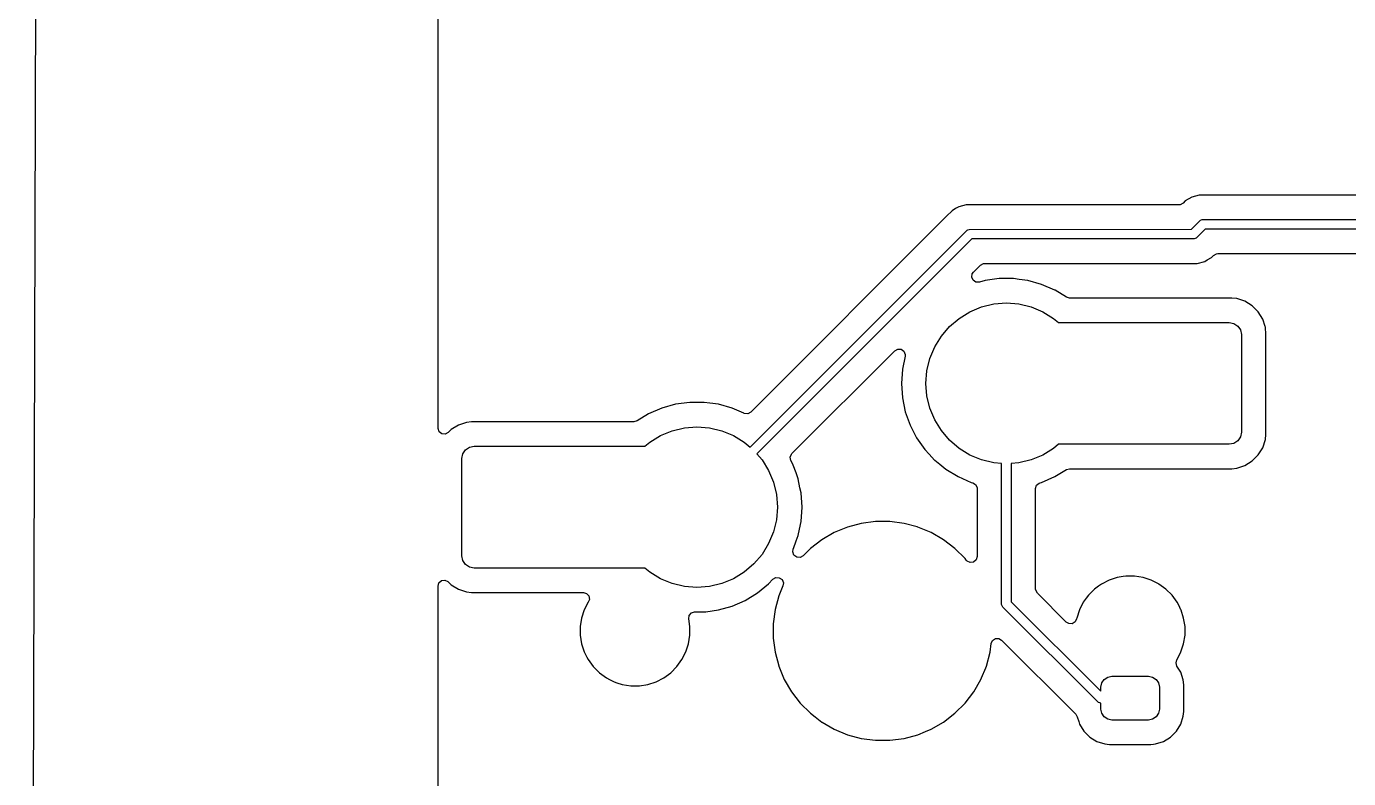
# Model space of a CAD drawing. Header units: millimetres. Extents: x 46 to 4458, y 59 to 1499.
# Drawn here: x 1638.06 to 1665.19, y 882.96 to 898.39 of the extents above; entities that cross this region are included whole.
import ezdxf

# ---------------------------------------------------------------- set-up
doc = ezdxf.new("R2010")
doc.units = ezdxf.units.MM
doc.layers.add('BLACK', color=7, linetype='Continuous')

msp = doc.modelspace()

# ---------------------------------------------------------------- linework, layer by layer
msp.add_lwpolyline([(1739.51188, 833.25441), (1638.06271, 833.5564), (1638.38771, 944.69762), (2107.13583, 944.69762), (2107.13583, 832.69492), (1950.85196, 832.69492)])
at = {"layer": 'BLACK', "linetype": 'Continuous'}
for p, q in [((1646.50862, 890.14812), (1646.50862, 905.95566)), ((1661.97853, 894.88951), (1661.84162, 894.81046)), ((1661.97854, 894.88951), (1661.97853, 894.88951)), ((1662.0549, 894.90998), (1661.97854, 894.88951)), ((1662.13127, 894.93044), (1662.0549, 894.90998)), ((1662.28938, 894.93044), (1662.13127, 894.93044)), ((1662.29698, 894.93044), (1662.28938, 894.93044)), ((1662.297, 894.93044), (1662.29698, 894.93044)), ((1762.42145, 894.93044), (1662.297, 894.93044)), ((1657.05745, 894.61046), (1656.94565, 894.49865)), ((1657.13184, 894.6534), (1657.05745, 894.61046)), ((1657.05745, 894.61046), (1657.05745, 894.61046)), ((1657.14426, 894.66058), (1657.13184, 894.6534)), ((1657.14427, 894.66058), (1657.14426, 894.66058)), ((1657.19438, 894.68951), (1657.14427, 894.66058)), ((1657.34711, 894.73044), (1657.19438, 894.68951)), ((1657.19438, 894.68951), (1657.19438, 894.68951)), ((1657.19438, 894.68951), (1657.19438, 894.68951)), ((1657.19438, 894.68951), (1657.19438, 894.68951)), ((1657.50523, 894.73044), (1657.34711, 894.73044)), ((1661.71023, 894.73044), (1657.50523, 894.73044)), ((1661.73659, 894.73327), (1661.71023, 894.73044)), ((1661.79791, 894.76676), (1661.73659, 894.73327)), ((1661.84161, 894.81046), (1661.79791, 894.76676)), ((1661.84162, 894.81046), (1661.84161, 894.81046)), ((1656.94565, 894.49865), (1652.92533, 890.47833)), ((1661.97104, 894.22992), (1662.13962, 894.40065)), ((1662.13962, 894.40065), (1662.15477, 894.41308)), ((1662.15477, 894.41308), (1662.19082, 894.42802)), ((1662.19082, 894.42802), (1762.50812, 894.42994)), ((1652.91473, 889.75777), (1657.35546, 894.20065)), ((1657.46491, 894.02995), (1653.05473, 889.61764)), ((1657.35546, 894.20065), (1657.37061, 894.21308)), ((1657.37061, 894.21308), (1657.38117, 894.21746)), ((1657.38117, 894.21746), (1657.40666, 894.22802)), ((1657.40666, 894.22802), (1661.97104, 894.22992)), ((1662.02983, 894.03186), (1657.46491, 894.02995)), ((1662.06588, 894.04679), (1662.02983, 894.03186)), ((1662.08104, 894.05923), (1662.06588, 894.04679)), ((1662.24959, 894.22994), (1662.08104, 894.05923)), ((1762.4648, 894.23186), (1662.24959, 894.22994)), ((1657.49735, 893.35188), (1657.63859, 893.49312)), ((1657.63859, 893.49312), (1657.69991, 893.5266)), ((1657.69991, 893.5266), (1657.72627, 893.52944)), ((1657.72627, 893.52944), (1661.92366, 893.52944)), ((1661.92366, 893.52944), (1661.92367, 893.52944)), ((1661.92367, 893.52944), (1661.93127, 893.52944)), ((1661.93127, 893.52944), (1662.08938, 893.52944)), ((1662.08938, 893.52944), (1662.24211, 893.57036)), ((1662.08938, 893.52944), (1662.08938, 893.52944)), ((1662.24211, 893.57036), (1662.29271, 893.59957)), ((1662.29271, 893.59957), (1662.37904, 893.64942)), ((1662.37904, 893.64942), (1662.42274, 893.69312)), ((1662.42274, 893.69312), (1662.48407, 893.7266)), ((1662.48407, 893.7266), (1662.51042, 893.72944)), ((1662.51042, 893.72944), (1674.92707, 893.72944)), ((1657.46209, 893.24809), (1657.47289, 893.31712)), ((1657.49032, 893.18417), (1657.46209, 893.24809)), ((1657.47289, 893.31712), (1657.49735, 893.35188)), ((1658.02602, 893.21739), (1657.73456, 893.17733)), ((1658.32022, 893.21739), (1658.02602, 893.21739)), ((1658.02602, 893.21739), (1658.02602, 893.21739)), ((1658.43569, 893.20152), (1658.32022, 893.21739)), ((1658.32022, 893.21739), (1658.32022, 893.21739)), ((1658.61167, 893.17733), (1658.43569, 893.20152)), ((1657.54863, 893.14567), (1657.49032, 893.18417)), ((1657.61849, 893.14481), (1657.54863, 893.14567)), ((1657.73456, 893.17733), (1657.61849, 893.14481)), ((1657.73456, 893.17733), (1657.73456, 893.17733)), ((1658.61168, 893.17733), (1658.61167, 893.17733)), ((1658.89496, 893.09795), (1658.61168, 893.17733)), ((1658.61168, 893.17733), (1658.61168, 893.17733)), ((1659.16479, 892.98075), (1658.89496, 893.09795)), ((1659.17067, 892.97718), (1659.16479, 892.98075)), ((1659.40375, 892.83544), (1659.17067, 892.97718)), ((1657.66324, 892.63613), (1657.915, 892.69657)), ((1657.915, 892.69657), (1658.17312, 892.71689)), ((1658.17312, 892.71689), (1658.43124, 892.69657)), ((1658.43124, 892.69657), (1658.683, 892.63613)), ((1659.46818, 892.81739), (1659.40375, 892.83544)), ((1660.84599, 892.81739), (1659.46818, 892.81739)), ((1660.846, 892.81739), (1660.84599, 892.81739)), ((1662.79813, 892.81739), (1660.846, 892.81739)), ((1662.79814, 892.81739), (1662.79813, 892.81739)), ((1662.90091, 892.80689), (1662.79814, 892.81739)), ((1662.90092, 892.80689), (1662.90091, 892.80689)), ((1663.06745, 892.7517), (1662.90092, 892.80689)), ((1663.21678, 892.6596), (1663.06745, 892.7517)), ((1663.34083, 892.53554), (1663.21678, 892.6596)), ((1657.00639, 892.23361), (1657.20327, 892.40177)), ((1657.20327, 892.40177), (1657.42404, 892.53705)), ((1657.42404, 892.53705), (1657.66324, 892.63613)), ((1658.683, 892.63613), (1658.9222, 892.53705)), ((1658.9222, 892.53705), (1659.14297, 892.40177)), ((1659.14297, 892.40177), (1659.24234, 892.31689)), ((1663.43293, 892.38622), (1663.34083, 892.53554)), ((1663.48421, 892.23148), (1663.43293, 892.38622)), ((1656.83824, 892.03673), (1657.00639, 892.23361)), ((1659.24234, 892.31689), (1660.79812, 892.31689)), ((1660.79812, 892.31689), (1662.74812, 892.31689)), ((1662.74812, 892.31689), (1662.84379, 892.29786)), ((1662.84379, 892.29786), (1662.9249, 892.24366)), ((1662.9249, 892.24366), (1662.97909, 892.16256)), ((1662.97909, 892.16256), (1662.99812, 892.06689)), ((1663.48812, 892.21969), (1663.48421, 892.23148)), ((1663.48812, 892.21968), (1663.48812, 892.21969)), ((1663.49301, 892.17182), (1663.48812, 892.21968)), ((1663.49862, 892.1169), (1663.49301, 892.17182)), ((1663.49862, 890.01688), (1663.49862, 892.1169)), ((1656.70296, 891.81597), (1656.83824, 892.03673)), ((1662.99812, 892.06689), (1662.99812, 890.06689)), ((1653.77251, 889.62704), (1655.88362, 891.73816)), ((1655.88362, 891.73816), (1655.94494, 891.77164)), ((1655.94494, 891.77164), (1656.01463, 891.76665)), ((1656.01463, 891.76665), (1656.07057, 891.72478)), ((1656.09271, 891.62524), (1656.03767, 891.36039)), ((1656.07057, 891.72478), (1656.09498, 891.65932)), ((1656.09498, 891.65932), (1656.09271, 891.62524)), ((1656.54343, 891.325), (1656.60388, 891.57677)), ((1656.60388, 891.57677), (1656.70296, 891.81597)), ((1656.03767, 891.36039), (1656.01759, 891.06689)), ((1656.52312, 891.06689), (1656.54343, 891.325)), ((1656.01759, 891.06689), (1656.03767, 890.77338)), ((1656.54343, 890.80877), (1656.52312, 891.06689)), ((1656.03767, 890.77338), (1656.03767, 890.77337)), ((1656.03767, 890.77337), (1656.09752, 890.48534)), ((1656.60388, 890.55701), (1656.54343, 890.80877)), ((1651.10127, 890.55795), (1650.83144, 890.44075)), ((1651.38456, 890.63733), (1651.10127, 890.55795)), ((1651.67602, 890.67739), (1651.38456, 890.63733)), ((1651.38456, 890.63733), (1651.38456, 890.63733)), ((1651.97022, 890.67739), (1651.67602, 890.67739)), ((1651.67602, 890.67739), (1651.67602, 890.67739)), ((1652.08569, 890.66152), (1651.97022, 890.67739)), ((1651.97022, 890.67739), (1651.97022, 890.67739)), ((1652.26167, 890.63733), (1652.08569, 890.66152)), ((1652.26168, 890.63733), (1652.26167, 890.63733)), ((1652.54496, 890.55795), (1652.26168, 890.63733)), ((1652.26168, 890.63733), (1652.26168, 890.63733)), ((1652.78825, 890.45228), (1652.54496, 890.55795)), ((1652.92533, 890.47833), (1652.86401, 890.44485)), ((1656.09752, 890.48534), (1656.09753, 890.48533)), ((1656.09753, 890.48533), (1656.19605, 890.20813)), ((1656.70296, 890.3178), (1656.60388, 890.55701)), ((1646.92878, 890.2117), (1646.77946, 890.1196)), ((1646.92879, 890.2117), (1646.92878, 890.2117)), ((1647.09532, 890.26689), (1646.92879, 890.2117)), ((1647.1981, 890.27739), (1647.09532, 890.26689)), ((1647.09532, 890.26689), (1647.09532, 890.26689)), ((1647.19812, 890.27739), (1647.1981, 890.27739)), ((1650.52806, 890.27739), (1647.19812, 890.27739)), ((1650.59249, 890.29544), (1650.52806, 890.27739)), ((1650.83144, 890.44075), (1650.59249, 890.29544)), ((1650.83144, 890.44075), (1650.83144, 890.44075)), ((1652.79431, 890.44983), (1652.78825, 890.45228)), ((1652.86401, 890.44485), (1652.79431, 890.44983)), ((1656.19605, 890.20813), (1656.3314, 889.94691)), ((1656.83824, 890.09704), (1656.70296, 890.3178)), ((1646.50894, 890.13927), (1646.50862, 890.14812)), ((1646.53335, 890.07381), (1646.50894, 890.13927)), ((1646.58929, 890.03194), (1646.53335, 890.07381)), ((1646.65898, 890.02695), (1646.58929, 890.03194)), ((1646.7203, 890.06044), (1646.65898, 890.02695)), ((1646.77946, 890.1196), (1646.7203, 890.06044)), ((1650.85327, 889.86177), (1651.07404, 889.99705)), ((1651.07404, 889.99705), (1651.31324, 890.09613)), ((1651.31324, 890.09613), (1651.565, 890.15657)), ((1651.565, 890.15657), (1651.82312, 890.17689)), ((1651.82312, 890.17689), (1652.08124, 890.15657)), ((1652.08124, 890.15657), (1652.333, 890.09613)), ((1652.333, 890.09613), (1652.5722, 889.99705)), ((1652.5722, 889.99705), (1652.79297, 889.86177)), ((1656.3314, 889.94691), (1656.3314, 889.9469)), ((1656.3314, 889.9469), (1656.50105, 889.70656)), ((1657.00639, 889.90016), (1656.83824, 890.09704)), ((1662.97909, 889.97122), (1662.9249, 889.89011)), ((1662.99812, 890.06689), (1662.97909, 889.97122)), ((1663.48812, 889.91409), (1663.49862, 890.01688)), ((1647.01715, 889.62256), (1647.07134, 889.70366)), ((1647.07134, 889.70366), (1647.15245, 889.75786)), ((1647.15245, 889.75786), (1647.24812, 889.77689)), ((1647.24812, 889.77689), (1649.29812, 889.77689)), ((1649.29812, 889.77689), (1650.75389, 889.77689)), ((1650.75389, 889.77689), (1650.85327, 889.86177)), ((1652.79297, 889.86177), (1652.91473, 889.75777)), ((1656.50105, 889.70656), (1656.5858, 889.61582)), ((1657.20327, 889.73201), (1657.00639, 889.90016)), ((1657.42404, 889.59673), (1657.20327, 889.73201)), ((1659.14297, 889.73201), (1658.9222, 889.59673)), ((1659.24234, 889.81689), (1659.14297, 889.73201)), ((1660.69812, 889.81689), (1659.24234, 889.81689)), ((1662.74812, 889.81689), (1660.69812, 889.81689)), ((1662.84379, 889.83592), (1662.74812, 889.81689)), ((1662.9249, 889.89011), (1662.84379, 889.83592)), ((1663.34083, 889.59823), (1663.43293, 889.74755)), ((1663.43293, 889.74755), (1663.48812, 889.91409)), ((1646.99812, 889.52689), (1647.01715, 889.62256)), ((1646.99812, 887.52689), (1646.99812, 889.52689)), ((1653.05473, 889.61764), (1653.158, 889.49673)), ((1653.158, 889.49673), (1653.29328, 889.27597)), ((1653.73674, 889.5509), (1653.76257, 889.61582)), ((1653.7501, 889.48232), (1653.73674, 889.5509)), ((1653.7746, 889.43505), (1653.7501, 889.48232)), ((1653.76257, 889.61582), (1653.77251, 889.62704)), ((1653.80019, 889.38565), (1653.7746, 889.43505)), ((1656.5858, 889.61582), (1656.7004, 889.49312)), ((1656.7004, 889.49312), (1656.70186, 889.49155)), ((1656.70186, 889.49155), (1656.80385, 889.40858)), ((1656.80385, 889.40858), (1656.93007, 889.30589)), ((1657.66324, 889.49764), (1657.42404, 889.59673)), ((1657.915, 889.4372), (1657.66324, 889.49764)), ((1658.07381, 889.4247), (1657.915, 889.4372)), ((1658.07504, 886.52738), (1658.07381, 889.4247)), ((1658.43124, 889.4372), (1658.2719, 889.42466)), ((1658.2719, 889.42466), (1658.2731, 886.58567)), ((1658.683, 889.49764), (1658.43124, 889.4372)), ((1658.9222, 889.59673), (1658.683, 889.49764)), ((1663.06745, 889.38207), (1663.21678, 889.47418)), ((1663.21678, 889.47418), (1663.34083, 889.59823)), ((1653.29328, 889.27597), (1653.39236, 889.03677)), ((1653.85621, 889.22803), (1653.80019, 889.38565)), ((1653.89871, 889.10845), (1653.85621, 889.22803)), ((1656.93007, 889.30589), (1656.93007, 889.30589)), ((1656.93007, 889.30589), (1656.93007, 889.30589)), ((1656.93007, 889.30589), (1657.18144, 889.15303)), ((1657.18144, 889.15303), (1657.18144, 889.15303)), ((1657.18144, 889.15303), (1657.45128, 889.03582)), ((1658.89496, 889.03582), (1659.16479, 889.15302)), ((1659.16479, 889.15302), (1659.1648, 889.15303)), ((1659.1648, 889.15303), (1659.40375, 889.29834)), ((1659.1648, 889.15303), (1659.1648, 889.15303)), ((1659.40375, 889.29834), (1659.46818, 889.31639)), ((1659.46818, 889.31639), (1660.6481, 889.31639)), ((1660.6481, 889.31639), (1660.64811, 889.31639)), ((1660.64811, 889.31639), (1662.79813, 889.31639)), ((1662.79813, 889.31639), (1662.90092, 889.32689)), ((1662.90092, 889.32689), (1663.06745, 889.38207)), ((1653.39236, 889.03677), (1653.45281, 888.785)), ((1653.89871, 889.10843), (1653.89871, 889.10845)), ((1653.93746, 888.92195), (1653.89871, 889.10843)), ((1653.95857, 888.8204), (1653.93746, 888.92195)), ((1657.45128, 889.03582), (1657.47864, 889.02815)), ((1657.47864, 889.02815), (1657.47898, 889.02806)), ((1657.47898, 889.02806), (1657.48207, 889.02719)), ((1657.48207, 889.02719), (1657.54132, 888.99015)), ((1657.54132, 888.99015), (1657.57113, 888.92696)), ((1657.57113, 888.92696), (1657.57262, 888.90779)), ((1657.57262, 888.90779), (1657.57262, 887.51141)), ((1658.77362, 888.90779), (1658.7933, 888.97483)), ((1658.77362, 886.84698), (1658.77362, 888.90779)), ((1658.7933, 888.97483), (1658.84611, 889.02058)), ((1658.84611, 889.02058), (1658.86417, 889.02719)), ((1658.86417, 889.02719), (1658.86726, 889.02806)), ((1658.86726, 889.02806), (1658.89496, 889.03582)), ((1658.89496, 889.03582), (1658.89496, 889.03582)), ((1653.45281, 888.785), (1653.47312, 888.52689)), ((1653.97864, 888.52689), (1653.95857, 888.8204)), ((1653.47312, 888.52689), (1653.45281, 888.26877)), ((1653.95857, 888.23338), (1653.97864, 888.52689)), ((1653.45281, 888.26877), (1653.39236, 888.01701)), ((1653.89871, 887.94534), (1653.94541, 888.17006)), ((1653.94541, 888.17006), (1653.95857, 888.23338)), ((1654.91012, 888.11674), (1654.63832, 888.00415)), ((1655.19432, 888.19289), (1654.91012, 888.11674)), ((1655.486, 888.23129), (1655.19432, 888.19289)), ((1655.48601, 888.23129), (1655.486, 888.23129)), ((1655.78023, 888.23129), (1655.48601, 888.23129)), ((1655.48601, 888.23129), (1655.48601, 888.23129)), ((1655.78024, 888.23129), (1655.78023, 888.23129)), ((1655.78023, 888.23129), (1655.78023, 888.23129)), ((1656.07192, 888.19289), (1655.78024, 888.23129)), ((1656.34163, 888.12062), (1656.07192, 888.19289)), ((1656.07192, 888.19289), (1656.07192, 888.19289)), ((1656.07192, 888.19289), (1656.07192, 888.19289)), ((1656.35611, 888.11674), (1656.34163, 888.12062)), ((1656.62791, 888.00415), (1656.35611, 888.11674)), ((1653.29328, 887.7778), (1653.158, 887.55704)), ((1653.39236, 888.01701), (1653.29328, 887.7778)), ((1653.80273, 887.67526), (1653.85971, 887.83561)), ((1653.85971, 887.83561), (1653.89871, 887.94533)), ((1653.89871, 887.94533), (1653.89871, 887.94534)), ((1653.89871, 887.94534), (1653.89871, 887.94534)), ((1654.38351, 887.85704), (1654.15011, 887.67794)), ((1654.38353, 887.85705), (1654.38351, 887.85704)), ((1654.63831, 888.00415), (1654.38353, 887.85705)), ((1654.63832, 888.00415), (1654.63831, 888.00415)), ((1656.62793, 888.00415), (1656.62791, 888.00415)), ((1656.88271, 887.85705), (1656.62793, 888.00415)), ((1656.88272, 887.85704), (1656.88271, 887.85705)), ((1656.88271, 887.85705), (1656.88271, 887.85705)), ((1657.11613, 887.67794), (1656.88272, 887.85704)), ((1656.88272, 887.85704), (1656.88272, 887.85704)), ((1656.88272, 887.85704), (1656.88272, 887.85704)), ((1647.01715, 887.43122), (1646.99812, 887.52689)), ((1653.158, 887.55704), (1652.98985, 887.36016)), ((1653.78901, 887.60704), (1653.79896, 887.66529)), ((1653.81343, 887.54158), (1653.78901, 887.60704)), ((1653.79896, 887.66529), (1653.80019, 887.66811)), ((1653.80019, 887.66812), (1653.80273, 887.67526)), ((1653.80019, 887.66811), (1653.80019, 887.66812)), ((1653.86936, 887.49971), (1653.81343, 887.54158)), ((1653.93905, 887.49472), (1653.86936, 887.49971)), ((1654.00038, 887.52821), (1653.93905, 887.49472)), ((1654.15011, 887.67794), (1654.00038, 887.52821)), ((1657.11614, 887.67793), (1657.11613, 887.67794)), ((1657.32416, 887.4699), (1657.11614, 887.67793)), ((1657.57262, 887.51141), (1657.55293, 887.44437)), ((1647.07134, 887.35011), (1647.01715, 887.43122)), ((1647.15245, 887.29592), (1647.07134, 887.35011)), ((1647.24812, 887.27689), (1647.15245, 887.29592)), ((1649.17312, 887.27689), (1647.24812, 887.27689)), ((1650.75389, 887.27689), (1649.17312, 887.27689)), ((1650.85327, 887.19201), (1650.75389, 887.27689)), ((1652.98985, 887.36016), (1652.79297, 887.19201)), ((1657.32417, 887.46989), (1657.32416, 887.4699)), ((1657.35024, 887.43592), (1657.32417, 887.46989)), ((1657.36742, 887.41769), (1657.35024, 887.43592)), ((1657.43097, 887.38867), (1657.36742, 887.41769)), ((1657.50013, 887.39861), (1657.43097, 887.38867)), ((1657.55293, 887.44437), (1657.50013, 887.39861)), ((1646.50862, 886.90566), (1646.5283, 886.9727)), ((1646.5283, 886.9727), (1646.58111, 887.01845)), ((1646.58111, 887.01845), (1646.65027, 887.0284)), ((1646.65027, 887.0284), (1646.71382, 886.99937)), ((1646.71382, 886.99937), (1646.7203, 886.99334)), ((1646.7203, 886.99334), (1646.77946, 886.93418)), ((1651.07404, 887.05673), (1650.85327, 887.19201)), ((1651.31324, 886.95764), (1651.07404, 887.05673)), ((1651.565, 886.8972), (1651.31324, 886.95764)), ((1652.333, 886.95764), (1652.08124, 886.8972)), ((1652.5722, 887.05673), (1652.333, 886.95764)), ((1652.79297, 887.19201), (1652.5722, 887.05673)), ((1653.06617, 886.76589), (1653.29438, 886.95155)), ((1653.29438, 886.95155), (1653.38261, 887.04602)), ((1653.38261, 887.04602), (1653.44275, 887.08158)), ((1653.44275, 887.08158), (1653.51257, 887.07898)), ((1653.51257, 887.07898), (1653.5699, 887.03904)), ((1653.5699, 887.03904), (1653.59654, 886.97445)), ((1653.59654, 886.97445), (1653.58779, 886.91393)), ((1660.28108, 887.02993), (1660.12323, 886.9495)), ((1660.44956, 887.08467), (1660.28108, 887.02993)), ((1660.28108, 887.02993), (1660.28108, 887.02993)), ((1660.56621, 887.10315), (1660.44956, 887.08467)), ((1660.62454, 887.11239), (1660.56621, 887.10315)), ((1660.8017, 887.11239), (1660.62454, 887.11239)), ((1660.88919, 887.09853), (1660.8017, 887.11239)), ((1660.97668, 887.08467), (1660.88919, 887.09853)), ((1661.14516, 887.02993), (1660.97668, 887.08467)), ((1661.2932, 886.9545), (1661.14516, 887.02993)), ((1661.14516, 887.02993), (1661.14516, 887.02993)), ((1661.30301, 886.9495), (1661.2932, 886.9545)), ((1646.50862, 871.09812), (1646.50862, 886.90566)), ((1646.77946, 886.93418), (1646.92879, 886.84207)), ((1646.92879, 886.84207), (1647.09532, 886.78689)), ((1647.09532, 886.78689), (1647.19811, 886.77639)), ((1647.19811, 886.77639), (1649.12524, 886.77639)), ((1649.12524, 886.77639), (1649.12525, 886.77639)), ((1649.12525, 886.77639), (1649.49217, 886.77639)), ((1649.49217, 886.77639), (1649.55921, 886.7567)), ((1649.55921, 886.7567), (1649.60496, 886.7039)), ((1649.60496, 886.7039), (1649.6149, 886.63474)), ((1651.82312, 886.87689), (1651.565, 886.8972)), ((1652.08124, 886.8972), (1651.82312, 886.87689)), ((1652.8148, 886.61303), (1653.06617, 886.76589)), ((1653.50327, 886.70988), (1653.42712, 886.42568)), ((1653.58779, 886.91393), (1653.50327, 886.70988)), ((1658.77645, 886.82063), (1658.77362, 886.84698)), ((1658.80994, 886.7593), (1658.77645, 886.82063)), ((1659.4027, 886.16654), (1658.80994, 886.7593)), ((1659.85464, 886.7201), (1659.80992, 886.65855)), ((1659.9799, 886.84537), (1659.85464, 886.7201)), ((1659.85464, 886.7201), (1659.85464, 886.7201)), ((1659.85464, 886.7201), (1659.85464, 886.7201)), ((1659.97991, 886.84537), (1659.9799, 886.84537)), ((1659.9799, 886.84537), (1659.9799, 886.84537)), ((1660.06288, 886.90566), (1659.97991, 886.84537)), ((1660.12323, 886.9495), (1660.06288, 886.90566)), ((1661.44633, 886.84537), (1661.30301, 886.9495)), ((1661.5716, 886.7201), (1661.44633, 886.84537)), ((1661.67573, 886.57678), (1661.5716, 886.7201)), ((1649.51008, 886.41893), (1649.45533, 886.25044)), ((1649.59051, 886.57678), (1649.51008, 886.41893)), ((1649.51008, 886.41893), (1649.51008, 886.41893)), ((1649.59249, 886.57951), (1649.59051, 886.57678)), ((1649.6149, 886.63474), (1649.59249, 886.57951)), ((1652.00164, 886.38071), (1652.26167, 886.41645)), ((1652.26167, 886.41645), (1652.54496, 886.49582)), ((1652.54496, 886.49582), (1652.8148, 886.61303)), ((1653.42712, 886.42568), (1653.38872, 886.134)), ((1658.08997, 886.49133), (1658.07504, 886.52738)), ((1658.10241, 886.47618), (1658.08997, 886.49133)), ((1660.05756, 884.52374), (1658.10241, 886.47618)), ((1658.2731, 886.58567), (1660.11312, 884.74821)), ((1659.67008, 886.41893), (1659.61533, 886.25045)), ((1659.75051, 886.57678), (1659.67008, 886.41893)), ((1659.67008, 886.41893), (1659.67008, 886.41893)), ((1659.80992, 886.65855), (1659.75051, 886.57678)), ((1661.70864, 886.51219), (1661.67573, 886.57678)), ((1661.75616, 886.41893), (1661.70864, 886.51219)), ((1661.759, 886.41019), (1661.75616, 886.41893)), ((1661.75616, 886.41893), (1661.75616, 886.41893)), ((1661.81091, 886.25044), (1661.759, 886.41019)), ((1649.45533, 886.25044), (1649.42762, 886.07547)), ((1651.65367, 886.23299), (1651.66262, 886.30228)), ((1651.67862, 886.07547), (1651.65367, 886.23299)), ((1651.66262, 886.30228), (1651.70762, 886.35573)), ((1651.70762, 886.35573), (1651.77437, 886.37637)), ((1651.77437, 886.37637), (1651.77614, 886.37639)), ((1651.77614, 886.37639), (1651.97022, 886.37639)), ((1651.97022, 886.37639), (1652.00164, 886.38071)), ((1659.45375, 886.13575), (1659.4027, 886.16654)), ((1659.58293, 886.17168), (1659.52361, 886.13475)), ((1659.61286, 886.23482), (1659.58293, 886.17168)), ((1659.61533, 886.25045), (1659.61286, 886.23482)), ((1661.83862, 886.07547), (1661.81091, 886.25044)), ((1649.42762, 886.07547), (1649.42762, 885.89831)), ((1649.42762, 885.89831), (1649.45533, 885.72333)), ((1651.65091, 885.72333), (1651.67862, 885.89831)), ((1651.67862, 885.89831), (1651.67862, 886.07547)), ((1653.38872, 886.134), (1653.38872, 886.13399)), ((1653.38872, 886.13399), (1653.38872, 885.83979)), ((1659.52361, 886.13475), (1659.45375, 886.13575)), ((1661.81091, 885.72333), (1661.83862, 885.89831)), ((1661.83862, 885.89831), (1661.83862, 886.07547)), ((1649.45533, 885.72333), (1649.51008, 885.55485)), ((1651.59616, 885.55485), (1651.65091, 885.72333)), ((1653.38872, 885.83979), (1653.38872, 885.83977)), ((1653.38872, 885.83977), (1653.42683, 885.55029)), ((1657.83912, 885.54809), (1657.86255, 885.7261)), ((1657.86255, 885.7261), (1657.89082, 885.79)), ((1657.89082, 885.79), (1657.94914, 885.82847)), ((1657.94914, 885.82847), (1658.01901, 885.8293)), ((1658.01901, 885.8293), (1658.07317, 885.7976)), ((1658.07317, 885.7976), (1659.59514, 884.27563)), ((1661.75616, 885.55485), (1661.81091, 885.72333)), ((1649.51008, 885.55485), (1649.51008, 885.55485)), ((1649.51008, 885.55485), (1649.56438, 885.44828)), ((1649.56438, 885.44828), (1649.59051, 885.397)), ((1649.59051, 885.397), (1649.69464, 885.25367)), ((1651.4116, 885.25367), (1651.51573, 885.397)), ((1651.51573, 885.397), (1651.59616, 885.55485)), ((1653.42683, 885.55029), (1653.42712, 885.54809)), ((1653.42712, 885.54809), (1653.50114, 885.27184)), ((1657.76297, 885.2639), (1657.83912, 885.54809)), ((1661.65557, 885.33138), (1661.67382, 885.39388)), ((1661.67401, 885.26399), (1661.65557, 885.33138)), ((1661.67382, 885.39388), (1661.67572, 885.39698)), ((1661.67572, 885.39698), (1661.67573, 885.397)), ((1661.67573, 885.397), (1661.75616, 885.55485)), ((1649.69464, 885.25367), (1649.81991, 885.1284)), ((1649.81991, 885.1284), (1649.96323, 885.02427)), ((1651.14301, 885.02427), (1651.28633, 885.1284)), ((1651.28633, 885.1284), (1651.4116, 885.25367)), ((1653.50114, 885.27184), (1653.50327, 885.26389)), ((1653.50327, 885.26389), (1653.61585, 884.99209)), ((1657.66252, 885.02139), (1657.74815, 885.22812)), ((1657.74815, 885.22812), (1657.76297, 885.2639)), ((1660.25202, 885.03976), (1660.33812, 885.05689)), ((1660.33812, 885.05689), (1661.08812, 885.05689)), ((1661.08812, 885.05689), (1661.17422, 885.03976)), ((1661.75012, 885.14059), (1661.67401, 885.26399)), ((1661.75012, 885.14058), (1661.75012, 885.14059)), ((1661.75012, 885.14059), (1661.75012, 885.14059)), ((1661.80347, 884.9796), (1661.75012, 885.14058)), ((1649.96323, 885.02427), (1650.0264, 884.99208)), ((1650.0264, 884.99208), (1650.12108, 884.94385)), ((1650.12108, 884.94385), (1650.12108, 884.94384)), ((1650.12108, 884.94384), (1650.18191, 884.92408)), ((1650.18191, 884.92408), (1650.28956, 884.8891)), ((1650.28956, 884.8891), (1650.46454, 884.86139)), ((1650.46454, 884.86139), (1650.46454, 884.86139)), ((1650.46454, 884.86139), (1650.6417, 884.86139)), ((1650.6417, 884.86139), (1650.81667, 884.8891)), ((1650.6417, 884.86139), (1650.6417, 884.86139)), ((1650.81667, 884.8891), (1650.98516, 884.94385)), ((1650.98516, 884.94385), (1651.14301, 885.02427)), ((1653.61585, 884.99209), (1653.61586, 884.99208)), ((1653.61586, 884.99208), (1653.76296, 884.7373)), ((1657.50327, 884.73729), (1657.65038, 884.99208)), ((1657.65038, 884.99208), (1657.66252, 885.02139)), ((1660.11312, 884.83189), (1660.13025, 884.91799)), ((1660.11312, 884.74821), (1660.11312, 884.83189)), ((1660.13025, 884.91799), (1660.17902, 884.99099)), ((1660.17902, 884.99099), (1660.25202, 885.03976)), ((1661.17422, 885.03976), (1661.24722, 884.99099)), ((1661.24722, 884.99099), (1661.29599, 884.91799)), ((1661.29599, 884.91799), (1661.31312, 884.83189)), ((1661.31312, 884.83189), (1661.31312, 884.38189)), ((1661.81362, 884.88023), (1661.80347, 884.9796)), ((1661.81362, 884.33354), (1661.81362, 884.88023)), ((1653.76296, 884.7373), (1653.76297, 884.73728)), ((1653.76297, 884.73728), (1653.94207, 884.50388)), ((1657.32417, 884.50388), (1657.50327, 884.73729)), ((1660.06508, 884.52063), (1660.05756, 884.52374)), ((1660.09361, 884.50881), (1660.06508, 884.52063)), ((1660.11312, 884.50689), (1660.09361, 884.50881)), ((1653.94207, 884.50388), (1653.94207, 884.50387)), ((1653.94207, 884.50387), (1654.1501, 884.29584)), ((1654.1501, 884.29584), (1654.15011, 884.29584)), ((1654.15011, 884.29584), (1654.24648, 884.22189)), ((1656.88272, 884.11673), (1657.11613, 884.29584)), ((1657.11613, 884.29584), (1657.32417, 884.50388)), ((1659.59514, 884.27563), (1659.62516, 884.22696)), ((1660.11312, 884.38189), (1660.11312, 884.50689)), ((1660.13025, 884.29578), (1660.11312, 884.38189)), ((1660.17902, 884.22279), (1660.13025, 884.29578)), ((1661.29599, 884.29578), (1661.24722, 884.22279)), ((1661.31312, 884.38189), (1661.29599, 884.29578)), ((1661.80347, 884.23418), (1661.81362, 884.33354)), ((1654.24648, 884.22189), (1654.38352, 884.11673)), ((1654.38352, 884.11673), (1654.3907, 884.11259)), ((1654.3907, 884.11259), (1654.63831, 883.96963)), ((1654.63831, 883.96963), (1654.63832, 883.96962)), ((1654.63832, 883.96962), (1654.91012, 883.85704)), ((1656.51209, 883.92165), (1656.62791, 883.96962)), ((1656.62791, 883.96962), (1656.62792, 883.96962)), ((1656.62792, 883.96963), (1656.88272, 884.11673)), ((1656.62792, 883.96962), (1656.62792, 883.96963)), ((1659.62516, 884.22696), (1659.65764, 884.12894)), ((1659.65764, 884.12894), (1659.67612, 884.07319)), ((1659.67612, 884.07319), (1659.67612, 884.07318)), ((1659.67612, 884.07318), (1659.76515, 883.92885)), ((1660.25202, 884.17401), (1660.17902, 884.22279)), ((1660.33812, 884.15689), (1660.25202, 884.17401)), ((1661.08812, 884.15689), (1660.33812, 884.15689)), ((1661.17422, 884.17401), (1661.08812, 884.15689)), ((1661.24722, 884.22279), (1661.17422, 884.17401)), ((1661.66109, 883.92884), (1661.75012, 884.07319)), ((1661.75012, 884.07319), (1661.80347, 884.23418)), ((1654.91012, 883.85704), (1654.91013, 883.85704)), ((1654.91013, 883.85704), (1654.91013, 883.85704)), ((1654.91013, 883.85704), (1655.19432, 883.78089)), ((1655.19432, 883.78089), (1655.48601, 883.74249)), ((1655.48601, 883.74249), (1655.48602, 883.74249)), ((1655.48602, 883.74249), (1655.78022, 883.74249)), ((1655.78022, 883.74249), (1655.78023, 883.74249)), ((1655.78023, 883.74249), (1656.07192, 883.78089)), ((1656.07192, 883.78089), (1656.35611, 883.85704)), ((1656.35611, 883.85704), (1656.51209, 883.92165)), ((1659.76515, 883.92885), (1659.76515, 883.92884)), ((1659.76515, 883.92884), (1659.88507, 883.80892)), ((1659.88507, 883.80892), (1659.88508, 883.80892)), ((1659.88508, 883.80892), (1660.02941, 883.71989)), ((1660.02941, 883.71989), (1660.02942, 883.71989)), ((1660.02942, 883.71989), (1660.02942, 883.71988)), ((1660.02942, 883.71988), (1660.19041, 883.66654)), ((1661.23583, 883.66654), (1661.39682, 883.71988)), ((1661.39682, 883.71988), (1661.54116, 883.80892)), ((1661.54116, 883.80892), (1661.66109, 883.92884)), ((1660.19041, 883.66654), (1660.28977, 883.65639)), ((1660.28977, 883.65639), (1661.13646, 883.65639)), ((1661.13646, 883.65639), (1661.13647, 883.65639)), ((1661.13647, 883.65639), (1661.19088, 883.66195)), ((1661.13647, 883.65639), (1661.13647, 883.65639)), ((1661.19088, 883.66195), (1661.23583, 883.66654))]:
    msp.add_line(p, q, dxfattribs=at)

doc.saveas('drawing.dxf')
